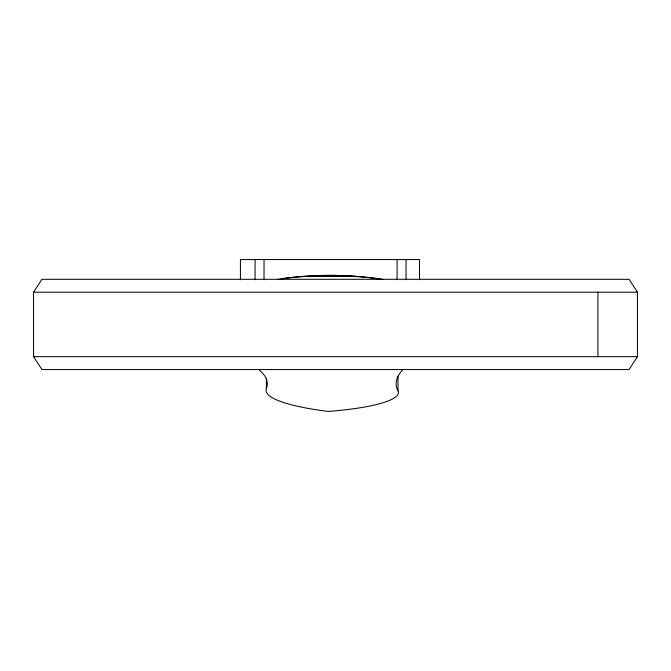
<?xml version="1.0" encoding="UTF-8"?>
<svg xmlns="http://www.w3.org/2000/svg" width="671" height="671" viewBox="0 0 671 671"><rect width="100%" height="100%" fill="white"/><g stroke="black" fill="none" stroke-linecap="round" stroke-linejoin="round"><path stroke-width="1.01" d="M33.55 292.195L41.963 279.304L629.046 279.304L637.45 292.195L637.45 356.67L629.046 369.562L41.963 369.562L33.55 356.67L33.55 292.195L637.45 292.195M33.55 356.67L637.45 356.67M258.972 369.721A400.755 69.591 0 0 1 266.387 388.568A149.918 26.035 0 0 0 328.471 411.449A119.74 20.793 0 0 0 398.012 390.79L396.897 388.459A492.699 85.552 0 0 1 402.801 369.755M398.004 376.574L398.012 390.79M266.379 378.41L266.387 388.568M597.92 292.195L597.92 356.67M419.509 279.79L419.509 259.551L240.436 259.551L240.436 279.79M406.056 259.551L406.056 279.79M397.089 259.551L397.089 279.79M264.03 259.551L264.03 279.79M255.064 259.551L255.064 279.79M299.484 276.611A129.847 4.529 0 0 1 318.7 276.502L328.413 276.486A129.847 4.529 0 0 1 360.503 276.603M281.862 278.658A347.075 346.773 90 0 1 307.083 276.108M308.098 276.041A347.075 346.773 90 0 1 379.912 279.094M278.02 279.396A347.075 346.773 -90 0 1 383.099 279.396"/></g></svg>
